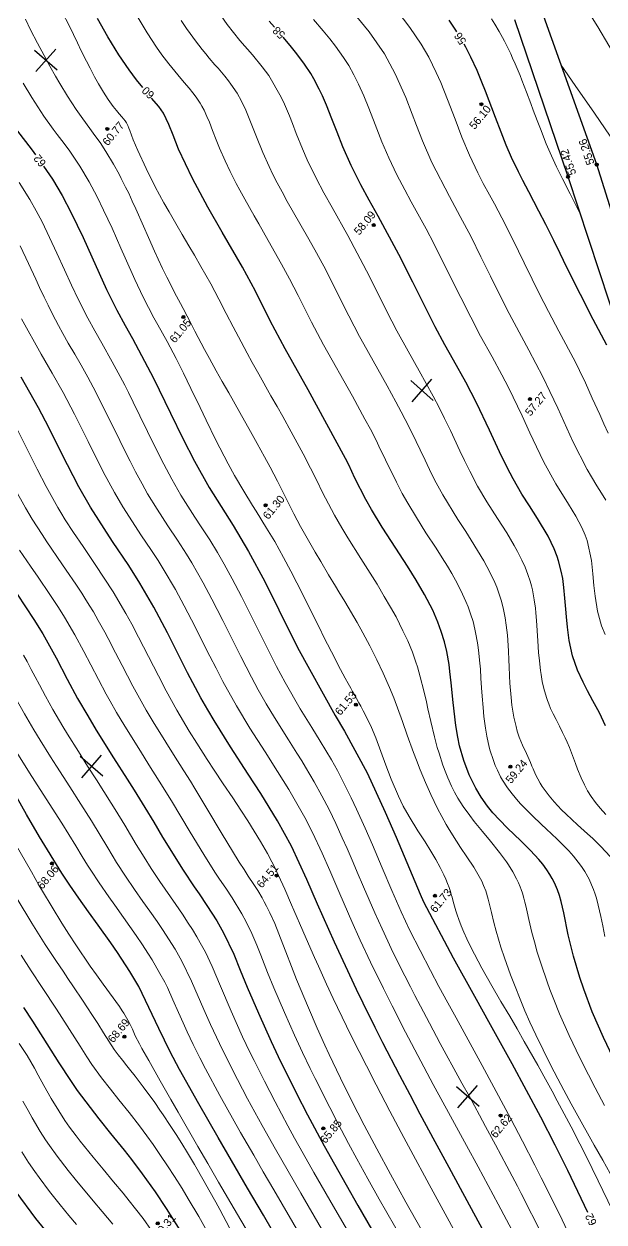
# Model space of a CAD drawing. Header units: millimetres. Extents: x -2893842 to -949497, y -1203244 to 262218.
# Drawn here: x -2353609 to -2295682, y -256348 to -136624 of the extents above; entities that cross this region are included whole.
import ezdxf

# ---------------------------------------------------------------- set-up
doc = ezdxf.new("R2010")
doc.units = ezdxf.units.MM
doc.layers.get('0').update_dxf_attribs({"lineweight": 5})
for name, color, linetype in [('!!!_ Размеры', 7, 'Continuous'), ('02_сетка', 253, 'Continuous'), ('10_Границы покрытий и угодий', 253, 'Continuous'), ('19_Горизонтали', 253, 'Continuous'), ('61_Отметки высоты поверхности', 253, 'Continuous')]:
    doc.layers.add(name, color=color, linetype=linetype)
doc.styles.add('LIKE17', font='d431.shx')
doc.styles.add('LIKE36', font='pragmai.shx')

# ---------------------------------------------------------------- blocks, each defined once
blk = doc.blocks.new('BL_333')
at = {"color": 0}
for p, q in [((0, -3), (0, 3)), ((-3, 0), (3, 0))]:
    blk.add_line(p, q, dxfattribs=at)
blk = doc.blocks.new('g5_330')
blk.add_hatch(color=0).paths.add_polyline_path([(-0.15, 0, 1), (0.15, 0, 1)])
at = {"color": 0}
blk.add_circle((0, 0), 0.15, dxfattribs=at)
blk = doc.blocks.new('Топо_07.04.17')
at = {"layer": '02_сетка', "linetype": 'Continuous'}
for p, q in [((-422760, 19406), (-424776, 21628)), ((-424878, 19509), (-422657, 21525)), ((-391274, -17515), (-389053, -15499)), ((-389155, -17618), (-391172, -15396)), ((-426179, -51222), (-428195, -49000)), ((-428298, -51119), (-426076, -49103)), ((-394694, -88143), (-392472, -86127)), ((-392575, -88245), (-394591, -86024))]:
    blk.add_line(p, q, dxfattribs=at)
at = {"layer": '10_Границы покрытий и угодий', "color": 7, "linetype": 'Continuous', "lineweight": 30}
for points in [[(-369902, -13070), (-373264, 3058), (-376781, 19259)], [(-367019, -12831), (-370278, 3952), (-373979, 19754)]]:
    blk.add_lwpolyline(points, dxfattribs=at)
at = {"layer": '19_Горизонтали', "linetype": 'Continuous', "lineweight": 20}
for points in [[(-435644, -56913), (-434351, -59917), (-433754, -61301), (-433472, -61945), (-431914, -65336), (-431337, -66522), (-430764, -67664), (-429574, -69924), (-429063, -70851), (-428481, -71878), (-427127, -74273), (-426904, -74710), (-426773, -74979), (-426445, -75719), (-426271, -76164), (-426095, -76677), (-425881, -77349), (-425564, -78201), (-425372, -78674), (-424832, -79964), (-423922, -82116), (-423087, -84071), (-422507, -85417), (-420922, -89062), (-420135, -90857), (-419264, -92835), (-417750, -96257), (-416534, -98997)], [(-411687, -99171), (-413880, -94214), (-414718, -92305), (-415484, -90549), (-416533, -88122), (-418166, -84247), (-419297, -81405), (-419732, -80256), (-420233, -78878), (-420690, -77556), (-421002, -76607), (-421336, -75541), (-421739, -74206), (-422159, -72919), (-422360, -72365), (-422731, -71429), (-423364, -69994), (-423701, -69286), (-424151, -68388), (-424663, -67407), (-425718, -65472), (-426445, -64162), (-426951, -63244), (-427757, -61744), (-428441, -60401), (-428704, -59858), (-429134, -58935), (-429639, -57837), (-430789, -55409), (-432542, -51821), (-433412, -50047), (-434452, -47895)], [(-434045, -42279), (-433256, -44145), (-432501, -45829), (-431996, -46917), (-431153, -48686), (-430658, -49706), (-429587, -51891), (-428686, -53731), (-427821, -55529), (-426498, -58387), (-425783, -59934), (-425059, -61395), (-424311, -62812), (-423615, -64087), (-423048, -65123), (-422440, -66247), (-421999, -67087), (-420968, -69201), (-420432, -70448), (-420432, -70448), (-419684, -72545), (-418797, -75505), (-418303, -77069), (-417628, -79079), (-416635, -81833), (-415455, -84886), (-414317, -87679), (-413253, -90201), (-411233, -94850), (-409569, -98615)], [(-418701, -97487), (-419461, -95565), (-419781, -94772), (-420314, -93479), (-420683, -92604), (-421464, -90808), (-422025, -89566), (-422489, -88570), (-422949, -87613), (-423425, -86650), (-423997, -85531), (-424276, -85001), (-424708, -84198), (-425667, -82499), (-426351, -81351), (-426824, -80587), (-427053, -80226), (-427443, -79619), (-427809, -79035), (-428143, -78461), (-429004, -76713), (-429481, -75716), (-429963, -74738), (-430306, -74054), (-430729, -73223), (-431462, -71804), (-431938, -70888), (-432328, -70137), (-432872, -69085), (-433793, -67268), (-434892, -64996), (-436050, -62427)], [(-407024, -99063), (-407850, -97194), (-409706, -92930), (-410554, -90932), (-411232, -89302), (-411762, -88005), (-412267, -86746), (-412763, -85484), (-413592, -83314), (-414382, -81151), (-414692, -80271), (-415243, -78663), (-416107, -75985), (-416884, -73365), (-417486, -71324), (-417987, -69844), (-418386, -68838), (-418656, -68216), (-419010, -67450), (-419352, -66749), (-419842, -65791), (-420385, -64769), (-421708, -62311), (-422422, -60924), (-422997, -59731), (-423627, -58362), (-424557, -56309), (-425327, -54663), (-425659, -53968), (-426858, -51503), (-427578, -50034), (-428327, -48491), (-429208, -46636), (-429589, -45811), (-430382, -44032), (-430979, -42615), (-431446, -41441), (-431773, -40596), (-432084, -39795), (-432410, -38973), (-432685, -38305)], [(-431906, -27821), (-430984, -29550), (-430351, -30730), (-429386, -32560), (-428672, -33974), (-428180, -35000), (-427356, -36869), (-426661, -38609), (-426120, -40026), (-424929, -43091), (-424615, -43846), (-424096, -45041), (-423441, -46484), (-422176, -49143), (-421475, -50586), (-420632, -52325), (-419643, -54416), (-418144, -57740), (-417050, -60130), (-416140, -61990), (-415750, -62742), (-415239, -63717), (-414717, -64736), (-413934, -66427), (-413593, -67295), (-413176, -68513), (-412811, -69725), (-412523, -70758), (-412044, -72540), (-411595, -74151), (-411220, -75438), (-410833, -76720), (-410082, -79090), (-409487, -80875), (-408908, -82551), (-408531, -83612), (-407404, -86667), (-406774, -88312), (-405932, -90451), (-405281, -92064), (-404412, -94175), (-403517, -96304), (-401682, -100565)], [(-399665, -99827), (-400902, -96925), (-402132, -93964), (-403203, -91307), (-404179, -88805), (-404672, -87508), (-405694, -84726), (-406303, -83000), (-406849, -81401), (-407172, -80432), (-407753, -78628), (-408396, -76534), (-409247, -73567), (-409608, -72223), (-410002, -70694), (-410202, -69912), (-410487, -68840), (-410791, -67778), (-411146, -66665), (-411397, -65960), (-411578, -65493), (-411755, -65065), (-412096, -64312), (-412420, -63654), (-412879, -62757), (-413223, -62078), (-413618, -61275), (-415082, -58126), (-416144, -55758), (-417186, -53470), (-417549, -52698), (-418081, -51585), (-418916, -49857), (-419557, -48531), (-420566, -46394), (-421133, -45141), (-422190, -42622), (-423026, -40449), (-423534, -39098), (-424106, -37604), (-424371, -36932), (-424881, -35690), (-425270, -34797), (-425602, -34072), (-425959, -33325), (-426217, -32802), (-426705, -31837), (-427496, -30328), (-428212, -28980), (-428744, -27975), (-429093, -27308), (-429487, -26540), (-430301, -24880), (-430838, -23699), (-431726, -21531)], [(-430813, -15730), (-430187, -17392), (-429676, -18784), (-429240, -19969), (-428543, -21801), (-427614, -24029), (-427374, -24558), (-427016, -25318), (-426337, -26688), (-425561, -28186), (-424556, -30096), (-423081, -33023), (-422063, -35307), (-421598, -36445), (-421063, -37818), (-420302, -39837), (-419535, -41880), (-418928, -43445), (-418087, -45477), (-417094, -47700), (-416482, -49000), (-415641, -50721), (-415069, -51860), (-414313, -53332), (-413539, -54826), (-412872, -56129), (-412304, -57263), (-411270, -59464), (-410725, -60739), (-410379, -61614), (-410210, -62067), (-409408, -64471), (-408901, -66103), (-408728, -66667), (-408078, -68816), (-407663, -70181), (-407224, -71596), (-406934, -72509), (-406526, -73767), (-406330, -74361), (-405821, -75877), (-404815, -78771), (-404328, -80129), (-403856, -81422), (-403290, -82952), (-402536, -84947), (-401481, -87685), (-400378, -90489), (-399841, -91835), (-398396, -95428), (-397298, -98136), (-396829, -99292), (-395778, -101879)], [(-390482, -101449), (-391768, -98159), (-393350, -94218), (-394268, -91957), (-395510, -88896), (-396868, -85525), (-399021, -80037), (-400070, -77254), (-400728, -75454), (-401704, -72684), (-402479, -70379), (-403097, -68457), (-403990, -65560), (-404725, -63129), (-405285, -61328), (-406008, -59168), (-406604, -57574), (-407878, -54627), (-408801, -52693), (-409816, -50631), (-411040, -48106), (-412131, -45725), (-413196, -43156), (-413729, -41773), (-414211, -40483), (-414840, -38775), (-415346, -37404), (-416180, -35212), (-416882, -33479), (-417855, -31290), (-418271, -30431), (-418866, -29250), (-419625, -27784), (-421166, -24690), (-421843, -23160), (-422709, -21001), (-423880, -17823), (-424927, -14938), (-425810, -12655), (-426666, -10621), (-427543, -8611), (-429093, -4871)], [(-387745, -101706), (-389357, -97372), (-389660, -96580), (-390473, -94488), (-391363, -92240), (-392147, -90286), (-392617, -89122), (-393420, -87148), (-394000, -85728), (-394632, -84180), (-395235, -82697), (-395704, -81537), (-396559, -79400), (-396796, -78801), (-397259, -77617), (-397684, -76514), (-398039, -75579), (-398887, -73285), (-399503, -71549), (-399756, -70814), (-400190, -69521), (-400730, -67844), (-401560, -65130), (-401560, -65130), (-402016, -63601), (-402319, -62587), (-402537, -61866), (-402757, -61144), (-403111, -60014), (-403602, -58516), (-404105, -57079), (-404658, -55619), (-405270, -54140), (-405617, -53356), (-405972, -52582), (-406278, -51928), (-406666, -51117), (-407359, -49685), (-408491, -47318), (-409154, -45862), (-409783, -44389), (-410326, -43038), (-411152, -40864), (-411784, -39139), (-412171, -38076), (-412522, -37117), (-412957, -35943), (-413364, -34870), (-414056, -33127), (-414955, -31040), (-415384, -30120), (-416126, -28623), (-416925, -27067), (-417800, -25319), (-418553, -23675), (-418993, -22634), (-419508, -21349), (-419927, -20250), (-420356, -19086), (-421081, -17070), (-421629, -15536), (-422174, -14041), (-422774, -12463), (-423192, -11414), (-423717, -10164), (-424222, -8995), (-424735, -7812), (-425170, -6790), (-425509, -5968), (-425983, -4751), (-426319, -3832), (-426620, -2967), (-426954, -1976), (-427244, -1099), (-427774, 517), (-428398, 2365)], [(-385019, -102132), (-385605, -100439), (-386512, -97894), (-387197, -96024), (-387691, -94699), (-388653, -92167), (-389559, -89832), (-390706, -86932), (-391797, -84218), (-392900, -81505), (-393856, -79170), (-394497, -77608), (-395200, -75882), (-395873, -74198), (-397455, -69971), (-398106, -68038), (-398792, -65820), (-399495, -63447), (-400197, -61076), (-400731, -59328), (-401372, -57334), (-401774, -56152), (-402844, -53300), (-403321, -52157), (-404215, -50184), (-404902, -48739), (-405842, -46747), (-407042, -43973), (-407710, -42274), (-408546, -40027), (-409332, -37852), (-410398, -34934), (-411120, -33059), (-411752, -31516), (-412286, -30292), (-412912, -28951), (-413606, -27563), (-414130, -26537), (-414718, -25352), (-415263, -24177), (-415986, -22491), (-416607, -20924), (-417383, -18840), (-417868, -17485), (-418454, -15831), (-418957, -14416), (-419320, -13416), (-419606, -12644), (-419957, -11721), (-420575, -10173), (-421407, -8217), (-421973, -6897), (-422517, -5567), (-423229, -3649), (-423753, -2110), (-424281, -490), (-424845, 1256), (-425969, 4509), (-426420, 5671), (-426935, 6886), (-427803, 8681)], [(-380510, -100070), (-381574, -96956), (-382497, -94393), (-382984, -93084), (-383663, -91299), (-384741, -88558), (-385145, -87557), (-385807, -85942), (-386285, -84793), (-387349, -82290), (-387925, -80962), (-388514, -79620), (-389212, -78050), (-389958, -76394), (-390739, -74523), (-391581, -72342), (-391885, -71460), (-392106, -70763), (-392300, -70091), (-392470, -69434), (-392578, -68974), (-392668, -68546), (-392757, -68071), (-392834, -67589), (-392877, -67161), (-392943, -66865), (-392990, -66586), (-393083, -66142), (-393178, -65755), (-393305, -65305), (-393454, -64840), (-393726, -64089), (-394082, -63225), (-394489, -62345), (-394950, -61370), (-395536, -60175), (-396250, -58652), (-396704, -57557), (-397067, -56532), (-397593, -54742), (-397962, -53290), (-398308, -51879), (-398675, -50469), (-398985, -49405), (-399279, -48519), (-399600, -47668), (-399807, -47152), (-399952, -46802), (-400142, -46342), (-400269, -46037), (-400441, -45625), (-400592, -45260), (-400793, -44774), (-401028, -44196), (-401393, -43279), (-402101, -41430), (-402697, -39817), (-402994, -39000), (-403598, -37332), (-404187, -35710), (-404744, -34203), (-405212, -32970), (-405779, -31529), (-406478, -29845), (-407139, -28428), (-407969, -26613), (-408270, -26013), (-408993, -24500), (-409726, -22824), (-410224, -21605), (-411173, -19106), (-411912, -17036), (-412379, -15699), (-413071, -13709), (-413641, -12103), (-414209, -10553), (-414898, -8770), (-415632, -7001), (-415942, -6262), (-416769, -4102), (-417405, -2242), (-418117, -7), (-418437, 1020), (-418766, 2071), (-419091, 3095), (-419725, 4997), (-420219, 6367), (-420854, 7969), (-421591, 9612), (-422431, 11230), (-422901, 12040), (-423488, 13020), (-423826, 13593), (-424606, 14994), (-425599, 16976), (-426293, 18502)], [(-425342, 24825), (-424940, 23719), (-424411, 22307), (-423899, 20996), (-423452, 19899), (-422995, 18825), (-422647, 18039), (-422034, 16725), (-421322, 15302), (-420769, 14271), (-420185, 13249), (-419746, 12505), (-419314, 11727), (-418837, 10789), (-418224, 9442), (-417790, 8383), (-417616, 7932), (-417282, 7026), (-417053, 6375), (-416782, 5571), (-416515, 4752), (-415948, 2945), (-415581, 1758), (-415135, 333), (-414871, -486), (-414546, -1460), (-414225, -2372), (-413451, -4392), (-413142, -5166), (-412936, -5690), (-412330, -7293), (-412037, -8060), (-411276, -9989), (-410889, -10942), (-410356, -12233), (-409883, -13361), (-409376, -14562), (-408492, -16647), (-407643, -18662), (-407118, -19926), (-406553, -21314), (-406111, -22422), (-405544, -23892), (-404672, -26270), (-404278, -27320), (-403752, -28639), (-402593, -31344), (-402138, -32360), (-401510, -33742), (-400950, -34965), (-400684, -35548), (-400214, -36586), (-399227, -38825), (-398766, -39918), (-398226, -41263), (-397674, -42735), (-397199, -44123), (-396739, -45627), (-396441, -46714), (-395839, -49150), (-395509, -50556), (-395080, -52347), (-394879, -53145), (-394611, -54158), (-394238, -55468), (-393851, -56708), (-393337, -58185), (-392667, -59870), (-392429, -60412), (-391835, -61653), (-391489, -62319), (-390965, -63302), (-390385, -64435), (-389762, -65913), (-389624, -66335), (-389477, -66888), (-389320, -67742), (-389151, -69125), (-389019, -70152), (-388889, -71033), (-388602, -72676), (-388384, -73758), (-387980, -75526), (-386950, -79250), (-386580, -80428), (-386140, -81752), (-385000, -84922), (-384441, -86380), (-383966, -87586), (-383397, -88997), (-382995, -89976), (-381570, -93386), (-380901, -94973), (-380022, -97070)], [(-372473, -737), (-373265, 1363), (-373828, 2921), (-374308, 4204), (-374688, 5349), (-375055, 6578), (-375478, 8136), (-375697, 8993), (-375965, 10064), (-376140, 10770), (-376436, 11952), (-376759, 13187), (-376890, 13671), (-377027, 14157), (-377239, 14878), (-377427, 15482), (-377575, 15937), (-377743, 16428), (-377888, 16834), (-378046, 17258), (-378197, 17643), (-378461, 18281), (-378801, 19032), (-379095, 19630)], [(-380103, -89551), (-380842, -87681), (-381361, -86327), (-382023, -84530), (-382828, -82193), (-383529, -79952), (-383952, -78460), (-384220, -77436), (-384416, -76633), (-384818, -74802), (-385070, -73457), (-385184, -72767), (-385360, -71550), (-385512, -70247), (-385594, -69456), (-385663, -68839), (-385712, -68464), (-385774, -68052), (-385866, -67541), (-385951, -67153), (-386017, -66891), (-386141, -66464), (-386283, -66048), (-386573, -65326), (-386920, -64594), (-387091, -64267), (-387667, -63261), (-388458, -62009), (-389146, -60960), (-389831, -59892), (-390220, -59250), (-390758, -58278), (-391188, -57380), (-391451, -56745), (-391682, -56121), (-391963, -55249), (-392111, -54725), (-392311, -53927), (-392564, -52708), (-392667, -52123), (-392834, -51017), (-393024, -49456), (-393160, -48172), (-393234, -47476), (-393360, -46359), (-393558, -44908), (-393733, -43893), (-393830, -43414), (-394074, -42383), (-394407, -41213), (-394760, -40140), (-395298, -38700), (-395726, -37658), (-396225, -36520), (-396813, -35245), (-398137, -32496), (-399187, -30302), (-399674, -29240), (-400253, -27912), (-401175, -25524), (-401626, -24257), (-402098, -22974), (-402687, -21441), (-403613, -19144), (-404284, -17535), (-404731, -16474), (-405217, -15328), (-406189, -13031), (-406691, -11829), (-407102, -10831), (-407580, -9645), (-408197, -8064), (-408730, -6640), (-409290, -5146), (-409932, -3546), (-410716, -1700), (-411235, -517), (-411678, 480), (-412218, 1695), (-412615, 2593), (-413256, 4067), (-413662, 5029), (-414343, 6716), (-415053, 8636), (-415664, 10513), (-415987, 11646), (-416227, 12585), (-416293, 12854), (-416369, 13120), (-416418, 13260), (-416476, 13396), (-416587, 13603), (-416734, 13832), (-416882, 14047), (-417110, 14385), (-417326, 14721), (-417605, 15185), (-418015, 15923), (-418408, 16703), (-418809, 17579), (-419126, 18332), (-419476, 19222), (-419753, 19965), (-420147, 21069), (-420437, 21901), (-420738, 22764), (-421074, 23708), (-421600, 25110)], [(-378184, -72784), (-378267, -71694), (-378348, -70731), (-378475, -69582), (-378583, -68879), (-378660, -68470), (-378769, -67982), (-378903, -67486), (-379097, -66897), (-379431, -66100), (-379701, -65569), (-379972, -65094), (-380391, -64437), (-380797, -63860), (-381744, -62648), (-382371, -61900), (-382682, -61537), (-383275, -60845), (-383942, -60054), (-384476, -59395), (-385012, -58692), (-385236, -58381), (-385778, -57563), (-386152, -56921), (-386553, -56112), (-386713, -55735), (-386960, -55061), (-387115, -54555), (-387271, -53953), (-387452, -53043), (-387510, -52663), (-387629, -51547), (-387675, -50736), (-387695, -49560), (-387681, -48664), (-387641, -47544), (-387601, -46688), (-387554, -45723), (-387516, -44840), (-387490, -43924), (-387483, -43230), (-387496, -42403), (-387543, -41472), (-387606, -40785), (-387708, -40027), (-387859, -39223), (-388028, -38514), (-388181, -37966), (-388427, -37188), (-388816, -36118), (-389271, -35019), (-389624, -34230), (-390041, -33345), (-390552, -32303), (-391372, -30668), (-392159, -29068), (-392857, -27545), (-393288, -26509), (-393737, -25324), (-394557, -22972), (-395064, -21534), (-395284, -20936), (-395726, -19775), (-396147, -18711), (-397144, -16292), (-399415, -10877), (-400360, -8479), (-401386, -5688), (-402048, -3923), (-402670, -2372), (-403727, 114), (-404493, 1877), (-404861, 2727), (-405237, 3611), (-405604, 4491), (-405982, 5424), (-406264, 6146), (-406731, 7401), (-407113, 8513), (-407523, 9826), (-407770, 10710), (-408013, 11659), (-408246, 12544), (-408418, 13135), (-408637, 13786), (-408807, 14220), (-408941, 14523), (-409267, 15159), (-409551, 15642), (-409867, 16136), (-410296, 16770), (-410853, 17586), (-411621, 18788), (-412197, 19766), (-412642, 20574), (-413424, 22111), (-414308, 24059)], [(-409889, 22955), (-409449, 22097), (-409158, 21557), (-408704, 20759), (-408141, 19830), (-407838, 19356), (-407528, 18889), (-407042, 18174), (-406779, 17788), (-406204, 16920), (-405884, 16407), (-405683, 16066), (-405173, 15087), (-404822, 14250), (-404498, 13307), (-404155, 12114), (-404016, 11586), (-403745, 10534), (-403287, 8903), (-402819, 7465), (-402522, 6631), (-402195, 5760), (-401811, 4784), (-401406, 3792), (-400904, 2600), (-399806, 44), (-399223, -1334), (-398520, -3068), (-398081, -4219), (-397228, -6550), (-396597, -8274), (-395752, -10457), (-395430, -11253), (-395062, -12145), (-393582, -15661), (-392893, -17326), (-392461, -18403), (-391842, -20016), (-391308, -21508), (-391015, -22365), (-390643, -23462), (-390148, -24884), (-389792, -25846), (-389284, -27107), (-388064, -29712), (-387414, -31010), (-386966, -31911), (-385942, -34118), (-385468, -35308), (-385106, -36383), (-384965, -36874), (-384647, -38334), (-384538, -39168), (-384472, -40031), (-384449, -40759), (-384454, -41761), (-384522, -43329), (-384584, -44272), (-384628, -44899), (-384689, -45808), (-384733, -46541), (-384784, -47982), (-384784, -48777), (-384728, -49986), (-384623, -50938), (-384550, -51393), (-384417, -52036), (-384191, -52861), (-383894, -53725), (-383595, -54657), (-383490, -55035), (-383410, -55325), (-383231, -55916), (-382871, -56825), (-382695, -57191), (-382125, -58188), (-381683, -58847), (-381037, -59707), (-380634, -60204), (-380147, -60779), (-379631, -61373), (-378749, -62376), (-378279, -62920), (-377933, -63331), (-377549, -63805), (-376749, -64887)], [(-374756, -42798), (-374991, -41893), (-375240, -40393), (-375240, -40393), (-375312, -38873), (-375297, -37792), (-375265, -36627), (-375259, -35282), (-375259, -35282), (-375464, -33253), (-375591, -32713), (-375837, -31916), (-376308, -30731), (-376915, -29441), (-377944, -27295), (-378880, -24992), (-379452, -23386), (-379944, -21916), (-380526, -20135), (-381547, -17177), (-382065, -15832), (-382835, -13943), (-383739, -11761), (-386007, -5706), (-387342, -2038), (-387938, -501), (-389113, 2352), (-389624, 3600), (-390244, 5194), (-390855, 6959), (-390855, 6959), (-391352, 8650), (-391823, 10438), (-392267, 12137), (-392624, 13398), (-393010, 14616), (-393375, 15617), (-393782, 16585), (-394203, 17451), (-394879, 18665), (-395357, 19443), (-395919, 20310), (-396756, 21550)], [(-392423, 21316), (-391378, 19687), (-391378, 19687), (-390103, 17341), (-389256, 15253), (-389256, 15253), (-388485, 12770), (-388024, 11039), (-387725, 9875), (-387300, 8268), (-386626, 6021), (-385262, 2439), (-384411, 354), (-383575, -1815), (-382815, -3895), (-382088, -5933), (-380831, -9398), (-379120, -13692), (-378010, -16510), (-377477, -18031), (-376897, -19793), (-375759, -23272), (-374669, -26201), (-374333, -26992), (-373897, -27944), (-373515, -28724), (-373153, -29474)], [(-372175, -22844), (-372502, -21856), (-372809, -20900), (-373358, -19168), (-373869, -17591), (-374312, -16291), (-374627, -15417), (-375928, -12162), (-376740, -10081), (-377436, -8203), (-377979, -6696), (-378585, -4993), (-379031, -3742), (-380032, -996), (-380883, 1210), (-381264, 2154), (-381754, 3369), (-382180, 4479), (-382810, 6342), (-383346, 8213), (-383827, 10061), (-384353, 12103), (-384842, 13861), (-385168, 14910), (-385744, 16524), (-386336, 17905), (-386336, 17905), (-387270, 19684), (-388362, 21457)], [(-436312, -68047), (-435495, -69725), (-434580, -71524), (-433393, -73834), (-431485, -77763), (-430929, -78907), (-430523, -79700), (-429708, -81157), (-428959, -82381), (-428227, -83531), (-427358, -84903), (-426487, -86342), (-425869, -87413), (-425345, -88355), (-424725, -89509), (-424152, -90618), (-423581, -91762), (-422959, -93054), (-422459, -94129), (-421615, -96012), (-421072, -97270)], [(-376709, -60676), (-377199, -59987), (-377595, -59368), (-377951, -58738), (-378245, -58125), (-378497, -57494), (-378739, -56760), (-378993, -55840), (-379134, -55279), (-379274, -54706), (-379553, -53629), (-379716, -53074), (-379875, -52590), (-380073, -52031), (-380309, -51397), (-380573, -50697), (-380790, -50093), (-380981, -49518), (-381121, -49041), (-381208, -48705), (-381282, -48373), (-381433, -47482), (-381510, -46761), (-381553, -46044), (-381566, -45646), (-381567, -44677), (-381543, -43818), (-381488, -42664), (-381390, -40620), (-381372, -39874), (-381369, -39378), (-381388, -38548), (-381461, -37542), (-381512, -37117), (-381586, -36640), (-381723, -35970), (-381926, -35199), (-382159, -34472), (-382501, -33554), (-382753, -32947), (-383369, -31598), (-384121, -30066), (-384985, -28304), (-385726, -26638), (-386341, -25052), (-386740, -23931), (-387089, -22906), (-387803, -20785), (-388240, -19537), (-388639, -18464), (-389133, -17199), (-390234, -14528), (-391102, -12460), (-391986, -10294), (-392757, -8276), (-394090, -4603), (-395782, -282), (-397036, 2676), (-397675, 4220), (-398284, 5777), (-398964, 7707), (-399312, 8834), (-399748, 10437), (-400015, 11472), (-400221, 12246), (-400578, 13470), (-400823, 14208), (-401827, 16483), (-402377, 17430), (-403210, 18717), (-404292, 20313), (-405369, 22017), (-406498, 24086)], [(-426457, -96867), (-427171, -95594), (-427802, -94526), (-428335, -93665), (-428871, -92826), (-429680, -91593), (-430582, -90236), (-431436, -88940), (-432537, -87200), (-432881, -86629), (-433427, -85679), (-433820, -84956), (-434328, -83950), (-434929, -82633), (-435507, -81262), (-435957, -80167), (-436261, -79436), (-436844, -78102), (-437477, -76798)], [(-437790, -82563), (-437365, -83575), (-437041, -84336), (-436390, -85780), (-435956, -86662), (-435642, -87263), (-435002, -88417), (-434068, -89982), (-433477, -90923), (-431936, -93268), (-431160, -94428), (-430244, -95805)], [(-433850, -95427), (-434494, -94456), (-435255, -93282), (-436152, -91843), (-437024, -90356), (-437389, -89699), (-437897, -88737), (-438452, -87610)], [(-355801, -9602), (-356646, -7526), (-357509, -5370), (-358390, -3206), (-359143, -1436), (-360005, 459), (-361263, 3001), (-363101, 6473), (-365181, 10359), (-366844, 13676), (-368638, 17632), (-370214, 21003), (-371599, 23612), (-373017, 26065), (-374997, 29360), (-376511, 31921)], [(-360958, -10725), (-362673, -6872), (-364197, -3388), (-365857, 644), (-366676, 2570), (-367607, 4573), (-368646, 6641), (-369942, 9089), (-371539, 12051), (-372683, 14223)]]:
    blk.add_lwpolyline(points, dxfattribs=at)
at = {"layer": '19_Горизонтали', "linetype": 'Continuous', "lineweight": 30}
for points in [[(-432914, 26967), (-432176, 24869), (-431448, 22845), (-430926, 21452), (-430297, 19854), (-429807, 18680), (-429021, 16930), (-428390, 15643), (-427468, 13936), (-426149, 11734), (-425876, 11237)], [(-414458, 16707), (-414993, 17570), (-415610, 18636), (-416463, 20252), (-417355, 22147), (-418175, 24100)], [(-400723, 21232), (-401158, 21880)], [(-383345, 19972), (-382777, 18900), (-382695, 18721)], [(-375725, -51871), (-376201, -50505), (-376696, -49245), (-377120, -48183), (-377465, -47273), (-377882, -46011), (-378224, -44549), (-378224, -44549), (-378389, -42984), (-378411, -41643), (-378386, -40601), (-378357, -39828), (-378318, -38741), (-378302, -37672), (-378323, -36765), (-378378, -35997), (-378525, -34946), (-378616, -34513), (-378830, -33719), (-379304, -32385), (-380152, -30498), (-380811, -29158), (-381414, -27910), (-382112, -26305), (-382575, -25113), (-383155, -23482), (-383915, -21207), (-384894, -18357), (-385734, -16178), (-386694, -13853), (-387375, -12222), (-388144, -10320), (-389871, -5640), (-390931, -2741), (-392561, 1299), (-393269, 2986), (-393927, 4613), (-394677, 6643), (-395282, 8573), (-395691, 10087), (-396057, 11499), (-396443, 12910), (-396736, 13872), (-396973, 14575), (-397391, 15658), (-397638, 16214), (-398144, 17210), (-398802, 18336), (-399377, 19235), (-399976, 20130)], [(-382124, 17459), (-381993, 17142), (-381594, 16079), (-381134, 14685), (-380776, 13468), (-380526, 12552), (-379829, 9825), (-379437, 8300), (-379066, 6940), (-378687, 5670), (-378169, 4146), (-377828, 3251), (-377356, 2065), (-376571, 35), (-376046, -1375), (-375439, -3047), (-374953, -4406), (-374427, -5883), (-373401, -8729), (-372417, -11351), (-371340, -14054)], [(-378721, -84916), (-379457, -82782), (-380272, -80109), (-380868, -77777), (-381127, -76582), (-381517, -74381), (-381784, -72197), (-381784, -72197), (-381972, -69974), (-382112, -68803), (-382215, -68197), (-382346, -67607), (-382557, -66894), (-382733, -66427), (-382922, -66001), (-383182, -65490), (-383520, -64910), (-383856, -64394), (-384569, -63415), (-385430, -62343), (-386612, -60913), (-387325, -60007), (-387888, -59228), (-388342, -58527), (-388881, -57552), (-389319, -56591), (-389822, -55185), (-390197, -53711), (-390440, -52217), (-390524, -51345), (-390585, -50137), (-390585, -50137), (-390588, -47838), (-390555, -45864), (-390555, -44726), (-390572, -44008), (-390653, -42689), (-390769, -41721), (-390968, -40639), (-391203, -39683), (-391582, -38449), (-392208, -36786), (-392877, -35261), (-393589, -33773), (-394902, -31165), (-395662, -29634), (-396531, -27758), (-396978, -26689), (-397803, -24439), (-398279, -23077), (-398527, -22393), (-401457, -15146), (-403272, -10817), (-404432, -7865), (-405575, -4779), (-406600, -2246), (-408210, 1456), (-409352, 4097), (-410568, 7136), (-411604, 10214), (-411998, 11647), (-412282, 12758), (-412282, 12758), (-412708, 13959), (-413078, 14641), (-413701, 15569)], [(-425205, 10018), (-424441, 8629), (-423679, 6915), (-422971, 5097), (-422077, 2500), (-421427, 473), (-420328, -2920), (-419549, -5097), (-418902, -6710), (-418316, -8084), (-416668, -12243), (-415361, -15913), (-414422, -18565), (-413526, -20974), (-412391, -23743), (-410440, -27782), (-409189, -30525), (-407929, -33686), (-406839, -36669), (-405415, -40636), (-402445, -47793), (-401679, -49449), (-399928, -53833), (-398557, -57962), (-397776, -60548), (-396024, -66510), (-395783, -67288), (-393458, -73201), (-391778, -77226), (-390532, -80216), (-388828, -84356), (-386596, -89952), (-385474, -92887), (-384494, -95544), (-382995, -99957)], [(-393448, -100848), (-394620, -97940), (-396237, -93945), (-397319, -91263), (-398493, -88327), (-399288, -86313), (-400085, -84270), (-401396, -80830), (-401990, -79228), (-402915, -76674), (-403424, -75228), (-405075, -70289), (-405902, -67645), (-406305, -66328), (-407097, -63749), (-407097, -63749), (-408246, -60282), (-409341, -57603), (-410713, -54692), (-411736, -52644), (-413187, -49732), (-414511, -46936), (-415021, -45797), (-415561, -44532), (-416602, -41902), (-417572, -39301), (-418166, -37709), (-419227, -34988), (-420327, -32459), (-421238, -30594), (-422574, -28018), (-424390, -24360), (-425305, -22215), (-426190, -19909), (-426669, -18602), (-427626, -15981), (-428428, -13895), (-429788, -10685)], [(-432641, -32186), (-431262, -34867), (-430538, -36400), (-429477, -38938), (-428616, -41175), (-427809, -43204), (-427008, -45061), (-426322, -46565), (-424913, -49513), (-423806, -51780), (-423238, -52953), (-422369, -54782), (-421646, -56361), (-420943, -57926), (-419281, -61457), (-418363, -63212), (-417962, -63963), (-417311, -65205), (-416504, -66858), (-415960, -68136), (-415203, -70351), (-414725, -72005), (-414229, -73777), (-413415, -76507), (-412465, -79450), (-411928, -81026), (-410534, -84886), (-409680, -87123), (-408370, -90411), (-407576, -92339), (-405723, -96695), (-404624, -99212)], [(-413851, -99659), (-415200, -96617), (-416468, -93750), (-417756, -90820), (-418812, -88397), (-420352, -84816), (-421869, -81195), (-422599, -79341), (-423465, -76899), (-424989, -72498), (-425701, -70911), (-426709, -68897), (-427273, -67843), (-428324, -65944), (-429127, -64515), (-429934, -63060), (-430678, -61675), (-431334, -60390), (-433152, -56524), (-434190, -54151), (-434931, -52391)], [(-436645, -73274), (-435904, -74734), (-434417, -77832), (-433770, -79185), (-432833, -81062), (-432267, -82121), (-430434, -85190), (-429433, -86761), (-428280, -88578), (-427662, -89580), (-426749, -91135), (-425678, -93078), (-424765, -94846), (-423643, -97160)], [(-436688, -96147), (-437819, -94360), (-439475, -91495)]]:
    blk.add_lwpolyline(points, dxfattribs=at)
at = {"layer": '02_сетка', "xscale": 500.0000000002746, "yscale": 500.0000000002746, "zscale": 500.0000000002746, "rotation": 42.22816425403256}
for p in [(-390163, -16507), (-427187, -50111), (-393583, -87135)]:
    blk.add_blockref('BL_333', p, dxfattribs=at)
at = {"layer": '61_Отметки высоты поверхности', "linetype": 'Continuous', "lineweight": 20, "xscale": 999.9999999999995, "yscale": 999.9999999999995, "zscale": 999.9999999999995, "rotation": 43.98139083737546}
for p in [(-418447, 13018, -67200), (-381046, 11254, -67200), (-370278, 3952, -67200), (-373264, 3058, -67200), (-393090, 462, -67200), (-413013, -6524, -67200), (-379559, -18577, -67200), (-406980, -26145, -67200), (-400267, -46959, -67200), (-385625, -54854, -67200), (-432219, -59295, -67200), (-410065, -63030, -67200), (-394582, -66825, -67200), (-426975, -77318, -67200), (-408272, -88672, -1200), (-390542, -89377, -67200), (-425771, -96228, 3300)]:
    blk.add_blockref('g5_330', p, dxfattribs=at)
at = {"layer": '19_Горизонтали', "linetype": 'Continuous', "lineweight": 15, "style": 'LIKE36'}
for s, rotation, p in [('58', 130.25209, (-399652, 20435, -67200)), ('56', 117.01685, (-381787, 17658, -67200)), ('60', 130.25209, (-413307, 15944, -67200)), ('62', 123.0615, (-424847, 10325, -67200)), ('62', 110.64844, (-382157, -101143, -67200))]:
    blk.add_text(s, height=800, rotation=rotation, dxfattribs=at).set_placement(p)
at = {"layer": '61_Отметки высоты поверхности', "linetype": 'Continuous', "lineweight": 15, "style": 'LIKE17'}
for s, rotation, p in [('60.77', 43.98139, (-418589, 11261, -46700)), ('56.10', 43.98139, (-382015, 8761, -46700)), ('55.26', 102.30694, (-370484, 4106, -67200)), ('55.42', 102.30694, (-372406, 3287, -67200)), ('58.09', 43.98139, (-394651, -435, -46700)), ('61.05', 43.98139, (-414161, -9078, -46700)), ('57.27', 43.98139, (-379702, -20334, -46700)), ('61.30', 43.98139, (-406883, -27649, 14800)), ('61.53', 43.98139, (-401942, -47916, -46700)), ('59.24', 43.98139, (-385768, -56611, -46700)), ('68.06', 43.98139, (-433461, -61826, -46700)), ('64.51', 43.98139, (-411663, -64178, -46700)), ('61.73', 43.98139, (-394725, -68582, -46700)), ('68.69', 43.98139, (-428164, -77868, -46700)), ('65.85', 43.98139, (-408229, -90251, 19300)), ('62.62', 43.98139, (-391276, -91640, -46700)), ('70.31', 43.98139, (-425790, -97778, 23800))]:
    blk.add_text(s, height=800, rotation=rotation, dxfattribs=at).set_placement(p)

msp = doc.modelspace()

# ---------------------------------------------------------------- block references
at = {"layer": '!!!_ Размеры', "color": 1, "lineweight": 0, "rotation": 6.471407436947433}
msp.add_blockref('Топо_07.04.17', (-1928038.79367, -112877.83782), dxfattribs=at)

doc.saveas('drawing.dxf')
